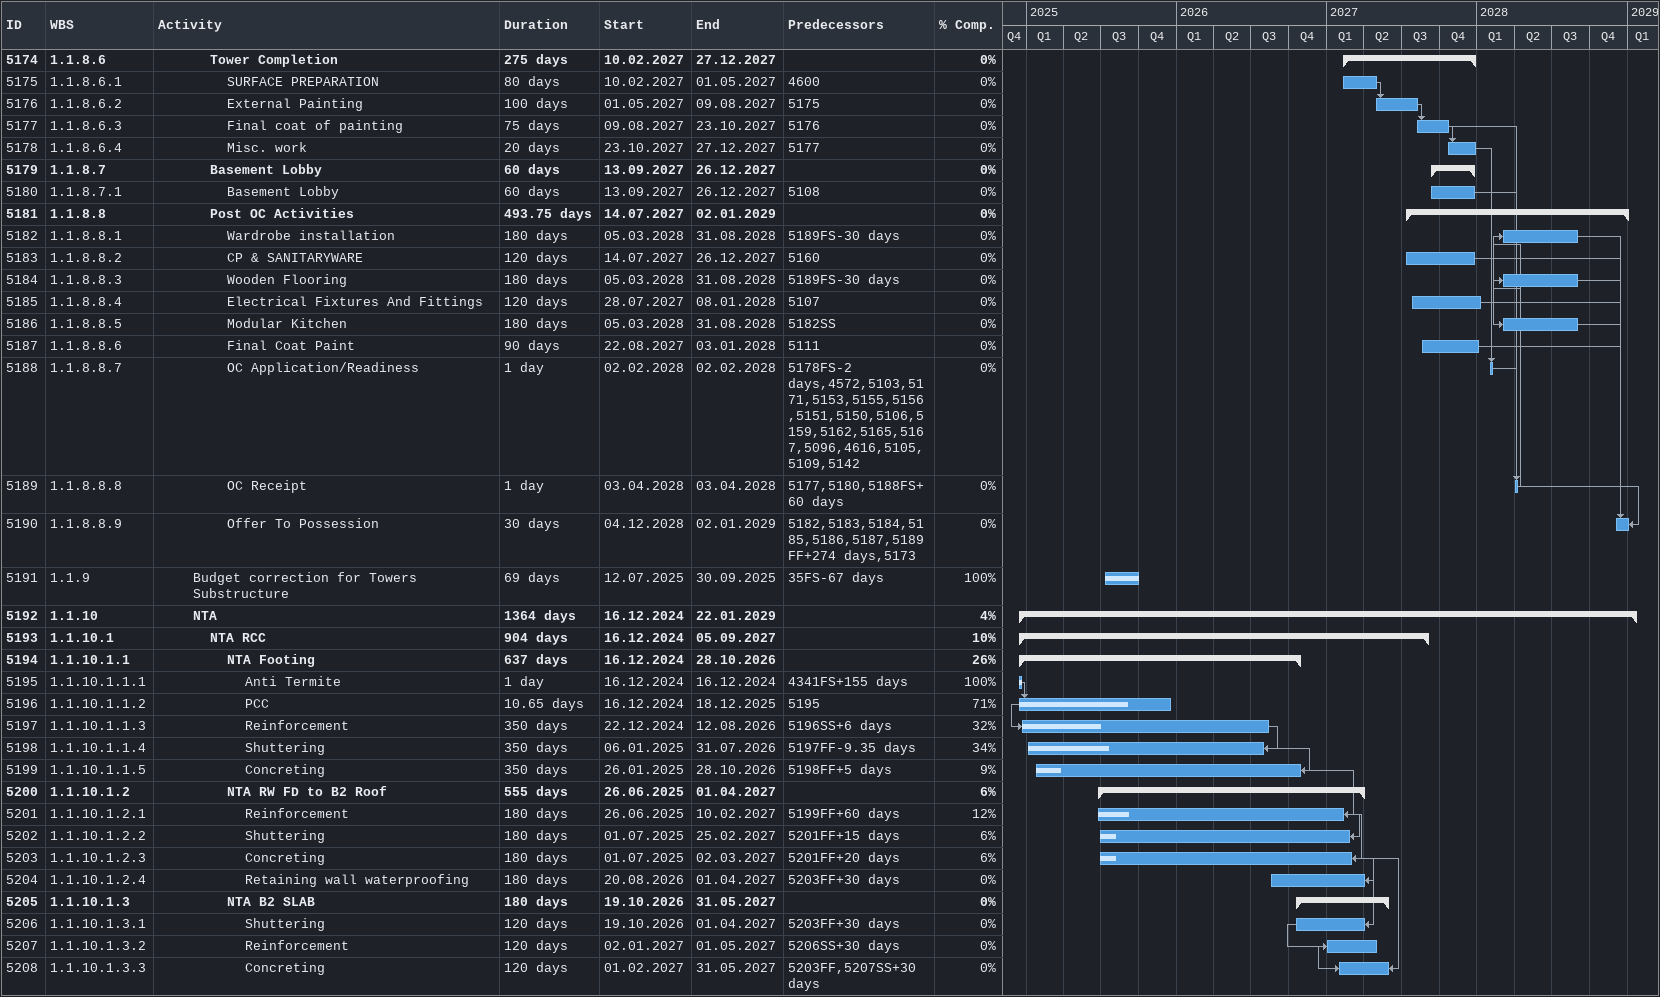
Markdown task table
| ID | WBS | Task | Duration | Start | Finish | Predecessors | % complete |
|---|---|---|---|---|---|---|---|
| 5174 | 1.1.8.6 | **Tower Completion** | 275d | 2027-02-10 | 2027-12-27 |  | 0 |
| 5175 | 1.1.8.6.1 | SURFACE PREPARATION | 80d | 2027-02-10 | 2027-05-01 | 4600 | 0 |
| 5176 | 1.1.8.6.2 | External Painting | 100d | 2027-05-01 | 2027-08-09 | 5175 | 0 |
| 5177 | 1.1.8.6.3 | Final coat of painting | 75d | 2027-08-09 | 2027-10-23 | 5176 | 0 |
| 5178 | 1.1.8.6.4 | Misc. work | 20d | 2027-10-23 | 2027-12-27 | 5177 | 0 |
| 5179 | 1.1.8.7 | **Basement Lobby** | 60d | 2027-09-13 | 2027-12-26 |  | 0 |
| 5180 | 1.1.8.7.1 | Basement Lobby | 60d | 2027-09-13 | 2027-12-26 | 5108 | 0 |
| 5181 | 1.1.8.8 | **Post OC Activities** | 493.75d | 2027-07-14 | 2029-01-02 |  | 0 |
| 5182 | 1.1.8.8.1 | Wardrobe installation | 180d | 2028-03-05 | 2028-08-31 | 5189FS-30d | 0 |
| 5183 | 1.1.8.8.2 | CP & SANITARYWARE | 120d | 2027-07-14 | 2027-12-26 | 5160 | 0 |
| 5184 | 1.1.8.8.3 | Wooden Flooring | 180d | 2028-03-05 | 2028-08-31 | 5189FS-30d | 0 |
| 5185 | 1.1.8.8.4 | Electrical Fixtures And Fittings | 120d | 2027-07-28 | 2028-01-08 | 5107 | 0 |
| 5186 | 1.1.8.8.5 | Modular Kitchen | 180d | 2028-03-05 | 2028-08-31 | 5182SS | 0 |
| 5187 | 1.1.8.8.6 | Final Coat Paint | 90d | 2027-08-22 | 2028-01-03 | 5111 | 0 |
| 5188 | 1.1.8.8.7 | OC Application/Readiness | 1d | 2028-02-02 | 2028-02-02 | 5178FS-2d, 4572, 5103, 5171, 5153, 5155, 5156, 5151, 5150, 5106, 5159, 5162, 5165, 5167, 5096, 4616, 5105, 5109, 5142 | 0 |
| 5189 | 1.1.8.8.8 | OC Receipt | 1d | 2028-04-03 | 2028-04-03 | 5177, 5180, 5188FS+60d | 0 |
| 5190 | 1.1.8.8.9 | Offer To Possession | 30d | 2028-12-04 | 2029-01-02 | 5182, 5183, 5184, 5185, 5186, 5187, 5189FF+274d, 5173 | 0 |
| 5191 | 1.1.9 | Budget correction for Towers Substructure | 69d | 2025-07-12 | 2025-09-30 | 35FS-67d | 100 |
| 5192 | 1.1.10 | **NTA** | 1364d | 2024-12-16 | 2029-01-22 |  | 4 |
| 5193 | 1.1.10.1 | **NTA RCC** | 904d | 2024-12-16 | 2027-09-05 |  | 10 |
| 5194 | 1.1.10.1.1 | **NTA Footing** | 637d | 2024-12-16 | 2026-10-28 |  | 26 |
| 5195 | 1.1.10.1.1.1 | Anti Termite | 1d | 2024-12-16 | 2024-12-16 | 4341FS+155d | 100 |
| 5196 | 1.1.10.1.1.2 | PCC | 10.65d | 2024-12-16 | 2025-12-18 | 5195 | 71 |
| 5197 | 1.1.10.1.1.3 | Reinforcement | 350d | 2024-12-22 | 2026-08-12 | 5196SS+6d | 32 |
| 5198 | 1.1.10.1.1.4 | Shuttering | 350d | 2025-01-06 | 2026-07-31 | 5197FF-9.35d | 34 |
| 5199 | 1.1.10.1.1.5 | Concreting | 350d | 2025-01-26 | 2026-10-28 | 5198FF+5d | 9 |
| 5200 | 1.1.10.1.2 | **NTA RW FD to B2 Roof** | 555d | 2025-06-26 | 2027-04-01 |  | 6 |
| 5201 | 1.1.10.1.2.1 | Reinforcement | 180d | 2025-06-26 | 2027-02-10 | 5199FF+60d | 12 |
| 5202 | 1.1.10.1.2.2 | Shuttering | 180d | 2025-07-01 | 2027-02-25 | 5201FF+15d | 6 |
| 5203 | 1.1.10.1.2.3 | Concreting | 180d | 2025-07-01 | 2027-03-02 | 5201FF+20d | 6 |
| 5204 | 1.1.10.1.2.4 | Retaining wall waterproofing | 180d | 2026-08-20 | 2027-04-01 | 5203FF+30d | 0 |
| 5205 | 1.1.10.1.3 | **NTA B2 SLAB** | 180d | 2026-10-19 | 2027-05-31 |  | 0 |
| 5206 | 1.1.10.1.3.1 | Shuttering | 120d | 2026-10-19 | 2027-04-01 | 5203FF+30d | 0 |
| 5207 | 1.1.10.1.3.2 | Reinforcement | 120d | 2027-01-02 | 2027-05-01 | 5206SS+30d | 0 |
| 5208 | 1.1.10.1.3.3 | Concreting | 120d | 2027-02-01 | 2027-05-31 | 5203FF, 5207SS+30d | 0 |
